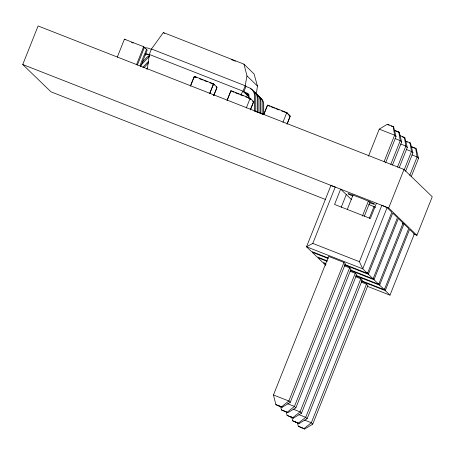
<?xml version="1.0" encoding="UTF-8"?>
<svg xmlns="http://www.w3.org/2000/svg" width="455" height="455" viewBox="0 0 455 455"><rect width="100%" height="100%" fill="white"/><g stroke="black" fill="none" stroke-linecap="round" stroke-linejoin="round"><path stroke-width="0.68" d="M248.731 98.087L248.743 95.368A2.463 2.446 -46 0 0 247.196 93.093L243.846 91.773L245.956 86.473L245.188 85.733L151.487 48.986L149.32 54.435L147.329 69.126M255.266 111.02L255.289 95.396A8.184 8.127 -46 0 0 252.286 89.845M257.2 112.203L257.217 97.256A8.184 8.127 -46 0 0 253.56 91.239M258.087 112.379L258.099 98.115A8.184 8.127 -46 0 0 254.442 92.092M260.015 112.885L260.027 99.975A8.184 8.127 -46 0 0 256.37 93.957M260.903 113.739L260.914 100.834A8.184 8.127 -46 0 0 257.257 94.811M262.831 114.245L262.842 102.694A8.184 8.127 -46 0 0 259.185 96.676M263.724 114.421L263.724 103.552A8.184 8.127 -46 0 0 260.067 97.535M256.319 94.185L257.445 86.012L254.044 73.909L243.96 64.155L163.351 32.544L151.487 48.986M243.96 64.155L246.98 75.888L245.188 85.733L243.021 91.182L240.74 94.703M325.592 199.512L50.988 91.825L22.75 64.525L38.095 25.963L404.012 169.465L432.25 196.765L416.905 235.326L413.595 234.024M117.276 57.159L124.437 39.17L143.655 46.706L147.198 50.13L140.549 66.84M136.494 64.701L143.655 46.706M190.503 85.887L194.308 76.321L213.531 83.856L214.083 84.391L213.895 84.875M190.491 86.069L194.16 76.844L194.672 77.339M209.721 93.429L213.531 83.856M209.715 93.605L213.384 84.385L214.004 84.983L214.197 84.499L212.394 83.794M216.33 87.229L216.523 86.751L217.075 87.286L213.776 95.578M213.691 95.63L216.836 87.724L216.216 87.121L216.409 86.643L214.197 84.499M227.119 100.248L230.924 90.681L250.148 98.217L250.699 98.752L250.512 99.235M227.108 100.424L230.776 91.205M249.158 96.153L247.486 95.493L246.655 94.492L247.128 93.315M246.331 107.966L250.148 98.217M250.699 98.752L248.299 97.808L250.813 98.86L250.62 99.344L250 98.741M252.946 101.59L253.139 101.107L253.691 101.641L250.392 109.934M250.569 109.331L253.452 102.085L252.832 101.482L253.025 100.999L250.813 98.86M263.735 114.609L267.54 105.037L286.764 112.578L287.315 113.113L287.122 113.596M263.985 114.125L267.392 105.566M282.947 122.321L286.764 112.578M286.223 112.749L287.429 113.221L287.236 113.699L286.616 113.102M289.562 115.951L289.75 115.468L287.952 114.762M287.185 123.686L290.068 116.44L289.448 115.843L289.642 115.36L287.429 113.221M287.008 124.295L290.307 116.002L289.75 115.468M382.439 205.558L387.103 207.617L391.84 212.195L367.481 273.409L362.743 268.825L306.522 246.781L312.801 243.414L335.244 187.022L330.882 185.566L306.522 246.781L311.26 251.359L328.459 258.104M341.199 207.332L346.272 194.581M273.461 394.963L328.607 256.392L343.98 262.421L345.396 263.792L290.256 402.362L282.128 407.282L276.361 405.018L275.832 404.506L273.461 394.963L288.834 400.997L290.256 402.362M347.284 209.459L353.046 194.973M368.499 156.139L379.242 129.146L387.364 124.232L393.131 126.496L393.666 127.008L396.032 136.551L385.556 162.879M343.98 262.421L288.834 400.997L281.599 406.77L275.832 404.506M362.396 216.148L368.425 201.008M384.139 161.508L394.616 135.18L393.131 126.496M364.336 216.199L370.103 201.719M344.48 265.851L349.605 267.864L294.459 406.434L287.224 412.207L281.457 409.944L280.61 406.537M369.329 218.292L374.044 206.445M390.811 164.318L400.241 140.618L398.756 131.933L394.275 130.175M376.45 203.18L370.359 218.485L334.561 204.443L340.647 189.143L351.431 199.569M281.457 409.944L287.753 412.719L295.881 407.805L351.021 269.235L349.605 267.864M392.489 165.029L401.657 141.988L399.291 132.445L398.756 131.933M387.103 207.617L362.743 268.825L359.41 261.693L381.853 205.302M350.105 271.288L355.23 273.301L300.084 411.872L292.844 417.644L287.082 415.387L286.235 411.974M397.482 167.121L405.866 146.055L404.381 137.37L399.894 135.613M287.082 415.387L293.378 418.162L301.506 413.242L356.646 274.672L355.23 273.301M399.166 167.832L407.282 147.426L404.91 137.882L404.381 137.37M416.905 235.326L388.672 208.02L404.012 169.465M355.73 276.731L360.855 278.739L305.709 417.309L298.469 423.082L292.707 420.824L291.689 416.735M404.154 169.925L411.491 151.492L410.006 142.807L405.519 141.05M292.707 420.824L299.003 423.599L307.125 418.68L362.271 280.109L360.855 278.739M405.576 171.296L412.907 152.863L410.535 143.325L410.006 142.807M361.355 282.168L366.48 284.176L311.334 422.752L304.094 428.525L298.326 426.261L297.485 422.854M409.779 175.363L417.116 156.935L415.631 148.25L411.144 146.487M298.326 426.261L304.628 429.037L312.75 424.117L367.896 285.547L366.48 284.176M411.201 176.733L418.532 158.306L416.16 148.762L415.631 148.25M373.106 278.847L397.465 217.632L392.728 213.054L368.368 274.263L373.106 278.847L350.617 270.025M378.731 284.284L403.09 223.075L398.352 218.491L373.993 279.706L378.731 284.284L356.242 275.468M403.977 223.928L379.618 285.143L384.356 289.727L408.715 228.512L403.977 223.928L402.226 223.16M389.98 295.164L414.34 233.95L409.602 229.371L385.243 290.58L389.98 295.164L367.492 286.343M142.352 62.136L147.016 57.154A2.309 2.292 -46 0 1 149.547 56.579M140.794 65.372L147.79 57.904A2.463 2.446 -46 0 1 149.047 57.182M142.83 67.346L148.427 61.368M144.07 67.596L148.739 62.614M146.578 69.069L147.511 68.074M231.242 59.565L232.141 59.906M387.899 124.744L389.179 125.25M391.101 126.001L393.023 126.757M394.803 130.687L399.291 132.445M402.351 136.881L404.91 137.882M379.242 129.146L394.616 135.18L396.032 136.551M406.053 141.562L407.333 142.068M409.255 142.819L410.535 143.325M395.116 138.61L400.241 140.618L401.657 141.988M411.678 147.005L416.16 148.762M400.741 144.047L405.866 146.055L407.282 147.426M151.669 49.498L148.137 48.15A8.184 8.127 -46 0 0 144.917 47.911M245.956 86.473L250.045 88.111A8.184 8.127 -46 0 1 254.402 94.538L254.385 110.98M406.366 149.485L411.491 151.492L412.907 152.863M411.991 154.922L417.116 156.935L418.532 158.306M149.32 54.435L243.021 91.182L249.073 97.034M149.524 54.953L146.732 53.861A2.309 2.292 -46 0 0 145.384 53.758M149.348 55.226L147.67 54.572A2.463 2.446 -46 0 0 144.98 55.186M246.655 94.492L248.891 95.374M194.865 76.855L196.668 77.56M212.28 83.686L214.083 84.391M232.078 91.449L233.881 92.155M268.097 105.577L269.9 106.282M285.512 112.408L287.315 113.113M194.973 76.963L196.776 77.668M199.341 78.675L202.617 79.961M203.931 80.472L207.207 81.758M209.829 82.787L211.791 83.561M235.303 92.78L238.579 94.066M239.893 94.577L243.169 95.863M245.785 96.892L247.753 97.66M271.265 106.879L274.541 108.165M275.849 108.677L279.125 109.962M281.747 110.992L285.023 112.277M262.649 114.165L254.328 110.895M22.75 64.525L388.672 208.02M312.801 243.414L359.41 261.693M344.992 264.588L367.481 273.409M328.021 258.44L312.147 252.218L316.885 256.802L327.469 260.948M344.554 264.929L368.368 274.263L367.532 272.482M327.031 261.289L317.772 257.655L322.51 262.239L325.814 263.536M350.179 270.367L373.993 279.706L373.436 278.517M326.042 264.133L323.397 263.092L325.763 265.384M355.804 275.804L379.618 285.143L378.782 283.357M361.207 280.644L384.356 289.727M361.429 281.241L385.243 290.58L384.407 288.8M287.674 403.773L294.459 406.434L295.881 407.805M293.299 409.21L300.084 411.872L301.506 413.242M298.924 414.647L305.709 417.309L307.125 418.68M304.549 420.09L311.334 422.752L312.75 424.117M232.59 60.077L235.406 61.203M250.324 88.697L250.932 88.97A8.184 8.127 -46 0 1 251.632 89.373M253.139 91.415L253.742 91.688M246.98 75.888L257.445 86.012M230.924 90.681L231.481 91.216M163.351 32.544L164.357 33.522M124.437 39.17L125.097 39.807M281.599 406.77L282.128 407.282M287.224 412.207L287.753 412.719M292.844 417.644L293.378 418.162M298.469 423.082L299.003 423.599M304.094 428.525L304.628 429.037M278.716 405.638L279.245 406.15M284.341 411.075L284.87 411.587M289.966 416.513L290.495 417.03M295.585 421.956L296.12 422.467M301.21 427.393L301.745 427.905M243.846 91.773L244.671 92.775L248.026 94.088A2.309 2.292 -46 0 1 249.078 94.93M368.868 204.488A14.281 0.648 21.7 0 1 375.728 207.378M352.54 196.014A14.281 0.648 21.7 0 1 351.851 194.729A14.281 0.648 21.7 0 1 371.109 202.395A14.281 0.648 21.7 0 1 369.75 202.862M137.313 65.076A42.19 4.624 -68.6 0 0 144.32 47.348A42.19 1.917 21.7 0 1 143.297 46.956M133.201 43.049A42.19 1.917 21.7 0 1 131.575 42.406M140.066 65.531A42.19 4.624 -68.6 0 1 146.533 49.487"/></g></svg>
